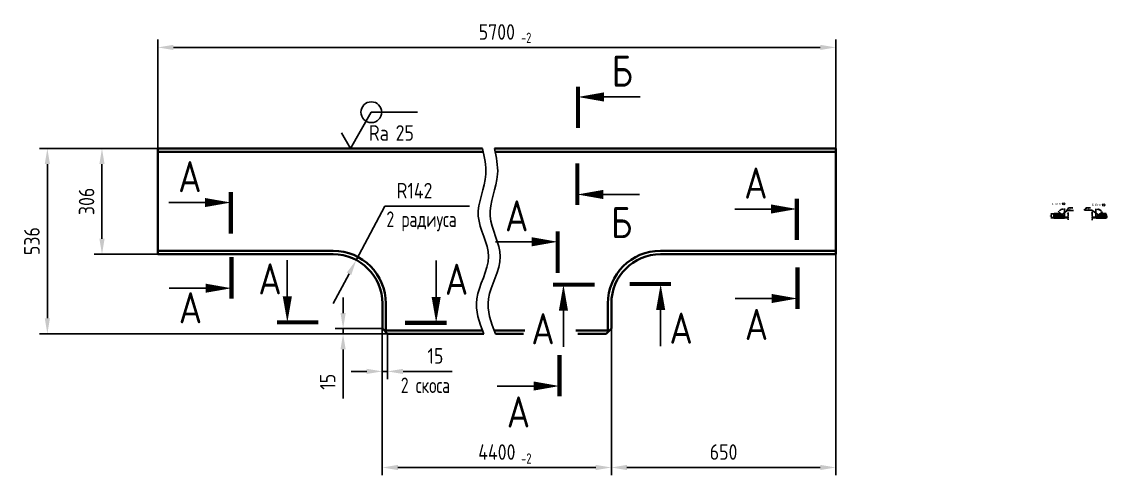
# Model space of a CAD drawing. Header units: millimetres. Extents: x -9716 to 10289, y -1120 to 3206.
# Drawn here: x -9716 to -6573, y -1120 to 192 of the extents above; entities that cross this region are included whole.
import ezdxf
from ezdxf.enums import TextEntityAlignment as Align

# ---------------------------------------------------------------- set-up
doc = ezdxf.new("R2010")
doc.units = ezdxf.units.MM
for name, color, linetype in [('Bord', 1, 'Continuous'), ('DIM', 7, 'Continuous'), ('HATCH', 2, 'Continuous'), ('Text', 3, 'Continuous'), ('Textb', 6, 'Continuous')]:
    doc.layers.add(name, color=color, linetype=linetype)
doc.layers.add('Cont', color=6, linetype='Continuous', lineweight=40)
doc.styles.add('Style1', font='romans.shx', dxfattribs={"width": 0.8})
doc.dimstyles.new('Copy of LIN_10', dxfattribs={"dimscale": 10, "dimtxt": 3, "dimasz": 3, "dimexe": 1.5, "dimexo": 0, "dimgap": 1.48, "dimtad": 1, "dimtoh": 1, "dimdec": 0, "dimzin": 13, "dimdsep": 46, "dimtxsty": 'Style1', "dimcen": 0, "dimse1": 1, "dimclrt": 3, "dimadec": 0, "dimazin": 0, "dimtfac": 1, "dimtdec": 0, "dimtmove": 0, "dimatfit": 2, "dimfxl": 1, "dimtolj": 1, "dimtzin": 13, "dimarcsym": 0})
doc.dimstyles.new('Lin', dxfattribs={"dimtxt": 3, "dimasz": 3, "dimexe": 1.25, "dimexo": 0, "dimgap": 1, "dimtad": 1, "dimdec": 3, "dimtxsty": 'Style1', "dimcen": 2.5, "dimclrt": 3, "dimadec": 0, "dimazin": 0, "dimtfac": 1, "dimtdec": 3, "dimtmove": 0, "dimatfit": 3, "dimldrblk": 'DOT', "dimfxl": 1, "dimarcsym": 0})
doc.dimstyles.new('LIN_10', dxfattribs={"dimscale": 10, "dimtxt": 3, "dimasz": 3, "dimexe": 1.5, "dimexo": 0, "dimgap": 1.48, "dimtad": 1, "dimdec": 0, "dimzin": 13, "dimdsep": 46, "dimtxsty": 'Style1', "dimcen": 0, "dimclrt": 3, "dimadec": 0, "dimazin": 0, "dimtfac": 1, "dimtdec": 0, "dimtmove": 0, "dimatfit": 2, "dimfxl": 1, "dimtolj": 1, "dimtzin": 13, "dimarcsym": 0})

# ---------------------------------------------------------------- blocks, each defined once
blk = doc.blocks.new('*D35')
at = {"layer": 'DIM', "color": 0, "lineweight": -2, "transparency": 16777216}
for p, q in [((-6697.3, -373.4), (-6685.2, -373.4)), ((-6697.3, -375.4), (-6685.2, -375.4)), ((-6686.5, -370.4), (-6686.5, -359.5)), ((-6686.5, -375.4), (-6686.5, -373.4)), ((-6686.5, -378.4), (-6686.5, -381.4))]:
    blk.add_line(p, q, dxfattribs=at)
at = {"layer": 'DIM', "color": 0, "transparency": 16777216}
for points in [[(-6687, -370.4), (-6686, -370.4), (-6686.5, -373.4)], [(-6687, -378.4), (-6686, -378.4), (-6686.5, -375.4)]]:
    blk.add_solid(points, dxfattribs=at)
at = {"layer": 'DIM', "color": 3, "transparency": 16777216, "insert": (-6689, -363.4), "char_height": 3, "attachment_point": 5, "rotation": 90, "style": 'Style1'}
blk.add_mtext('1%%p1', dxfattribs=at)
blk = doc.blocks.new('_Dot')
at = {"color": 0, "linetype": 'ByBlock', "lineweight": -2}
blk.add_line((-0.5, 0), (-1, 0), dxfattribs=at)
at = {"color": 0, "linetype": 'ByBlock', "const_width": 0.5}
blk.add_lwpolyline([(-0.25, 0, 1), (0.25, 0, 1)], format="xyb", close=True, dxfattribs=at)
blk = doc.blocks.new('*D36')
at = {"layer": 'DIM', "color": 0, "lineweight": -2, "transparency": 16777216}
for p, q in [((-6707.3, -363.4), (-6714.9, -355.8)), ((-6697.3, -373.4), (-6697.3, -348.5))]:
    blk.add_line(p, q, dxfattribs=at)
blk.add_arc((-6697.3, -373.4), 23.6, 97.298, 127.702, dxfattribs=at)
at = {"layer": 'DIM', "color": 0, "transparency": 16777216}
for points in [[(-6711.4, -355.1), (-6712.1, -354.3), (-6714, -356.7)], [(-6700.4, -349.5), (-6700.3, -350.5), (-6697.3, -349.8)]]:
    blk.add_solid(points, dxfattribs=at)
at = {"layer": 'DIM', "color": 3, "transparency": 16777216, "insert": (-6707.3, -349.3), "char_height": 3, "attachment_point": 5, "rotation": 22.5, "style": 'Style1'}
blk.add_mtext('\\A1;45°', dxfattribs=at)
blk = doc.blocks.new('*D37')
at = {"layer": 'DIM', "color": 0, "lineweight": -2, "transparency": 16777216}
for p, q in [((-6726.6, -363.4), (-6736.8, -363.4)), ((-6727.7, -375.4), (-6736.8, -375.4)), ((-6735.5, -372.4), (-6735.5, -366.4))]:
    blk.add_line(p, q, dxfattribs=at)
at = {"layer": 'DIM', "color": 0, "transparency": 16777216}
for points in [[(-6736, -366.4), (-6735, -366.4), (-6735.5, -363.4)], [(-6736, -372.4), (-6735, -372.4), (-6735.5, -375.4)]]:
    blk.add_solid(points, dxfattribs=at)
at = {"layer": 'DIM', "color": 3, "transparency": 16777216, "insert": (-6738, -369.4), "char_height": 3, "attachment_point": 5, "rotation": 90, "style": 'Style1'}
blk.add_mtext('10*', dxfattribs=at)
blk = doc.blocks.new('ZNAK06')
at = {"layer": 'Cont', "lineweight": 18}
for q in [(14.7, 3.7), (17, 3.7)]:
    blk.add_line((15.9, 2.6), q, dxfattribs=at)
blk.add_circle((18.9, 2.6), 3, dxfattribs=at)
at = {"layer": 'Textb', "style": 'Style1', "width": 0.8}
blk.add_attdef('А-А', text='', height=6, dxfattribs=at).set_placement((14.2, 0.1), align=Align.RIGHT)
blk.add_attdef('45%%D(1)', (23.2, 0.1), '', height=5, dxfattribs=at)
blk = doc.blocks.new('*D38')
at = {"layer": 'DIM', "color": 0, "lineweight": -2, "transparency": 16777216}
for p, q in [((-6605.7, -373.6), (-6617.8, -373.6)), ((-6605.7, -375.6), (-6617.8, -375.6)), ((-6616.5, -370.6), (-6616.5, -358.4)), ((-6616.5, -375.6), (-6616.5, -373.6)), ((-6616.5, -378.6), (-6616.5, -381.6))]:
    blk.add_line(p, q, dxfattribs=at)
at = {"layer": 'DIM', "color": 0, "transparency": 16777216}
for points in [[(-6617, -370.6), (-6616, -370.6), (-6616.5, -373.6)], [(-6617, -378.6), (-6616, -378.6), (-6616.5, -375.6)]]:
    blk.add_solid(points, dxfattribs=at)
at = {"layer": 'DIM', "color": 3, "transparency": 16777216, "insert": (-6619, -363), "char_height": 3, "attachment_point": 5, "rotation": 90, "style": 'Style1'}
blk.add_mtext('\\A1;2%%p1{\\H0.7x;\\S^ ;}', dxfattribs=at)
blk = doc.blocks.new('*D39')
at = {"layer": 'DIM', "color": 0, "lineweight": -2, "transparency": 16777216}
for p, q in [((-6605.7, -373.6), (-6605.7, -348.8)), ((-6593.7, -363.6), (-6586.6, -357.7))]:
    blk.add_line(p, q, dxfattribs=at)
blk.add_arc((-6605.7, -373.6), 23.6, 47.298, 82.702, dxfattribs=at)
at = {"layer": 'DIM', "color": 0, "transparency": 16777216}
for points in [[(-6602.7, -350.7), (-6602.6, -349.7), (-6605.7, -350)], [(-6589.3, -355.9), (-6590, -356.6), (-6587.6, -358.5)]]:
    blk.add_solid(points, dxfattribs=at)
at = {"layer": 'DIM', "color": 3, "transparency": 16777216, "insert": (-6594.6, -350), "char_height": 3, "attachment_point": 5, "rotation": 335, "style": 'Style1'}
blk.add_mtext('50%%d%%P5%%d', dxfattribs=at)
blk = doc.blocks.new('sherISO_01')
at = {"layer": 'Text'}
blk.add_line((4, 7), (16.4, 7), dxfattribs=at)
blk.add_lwpolyline([(-1.7, 3), (0, 0), (4, 7)], dxfattribs=at)
at = {"layer": 'Text', "style": 'Style1', "width": 0.8}
blk.add_text('Ra', height=3, dxfattribs=at).set_placement((3.6, 1.5))
blk.add_attdef('12,5', (8.7, 1.5), '', height=3, dxfattribs=at)
blk = doc.blocks.new('razrez01')
at = {"layer": 'Text', "const_width": 0.8}
blk.add_lwpolyline([(0, 2), (0, -6)], dxfattribs=at)
at = {"layer": 'Text'}
blk.add_lwpolyline([(-12, 0), (-5, 0)], dxfattribs=at)
blk.add_lwpolyline([(0, 0, 0, 1.76, 0), (-5, 0, 1.76, 1.76, 0)], format="xyseb", dxfattribs=at)
at = {"layer": 'Textb', "style": 'Style1', "width": 0.8}
blk.add_attdef('A', (-10.16, 2), '', height=6, dxfattribs=at)
blk = doc.blocks.new('razrez02')
at = {"layer": 'Text', "const_width": 0.8}
blk.add_lwpolyline([(0, 6), (0, -2)], dxfattribs=at)
at = {"layer": 'Text'}
blk.add_lwpolyline([(-12, 0), (-5, 0)], dxfattribs=at)
blk.add_lwpolyline([(0, 0, 0, 1.76, 0), (-5, 0, 1.76, 1.76, 0)], format="xyseb", dxfattribs=at)
at = {"layer": 'Textb', "style": 'Style1', "width": 0.8}
blk.add_attdef('А', (-10.16, -8), '', height=6, dxfattribs=at)
blk = doc.blocks.new('razrez07')
at = {"layer": 'Text'}
blk.add_lwpolyline([(0, 12), (0, 5)], dxfattribs=at)
blk.add_lwpolyline([(0, 0, 0, 1.76, 0), (0, 5, 1.76, 1.76, 0)], format="xyseb", dxfattribs=at)
at = {"layer": 'Text', "const_width": 0.8}
blk.add_lwpolyline([(-2, 0), (6, 0)], dxfattribs=at)
at = {"layer": 'Textb', "style": 'Style1', "width": 0.8}
blk.add_attdef('А', (-5.59, 5.4), '', height=6, dxfattribs=at)
blk = doc.blocks.new('razrez08')
at = {"layer": 'Text'}
blk.add_lwpolyline([(0, 12), (0, 5)], dxfattribs=at)
blk.add_lwpolyline([(0, 0, 0, 1.76, 0), (0, 5, 1.76, 1.76, 0)], format="xyseb", dxfattribs=at)
at = {"layer": 'Text', "const_width": 0.8}
blk.add_lwpolyline([(2, 0), (-6, 0)], dxfattribs=at)
at = {"layer": 'Textb', "style": 'Style1', "width": 0.8}
blk.add_attdef('А', (1.7, 5.4), '', height=6, dxfattribs=at)
blk = doc.blocks.new('razrez05')
at = {"layer": 'Text', "const_width": 0.8}
blk.add_lwpolyline([(-2, 0), (6, 0)], dxfattribs=at)
at = {"layer": 'Text'}
blk.add_lwpolyline([(0, 0, 0, 1.76, 0), (0, -5, 1.76, 1.76, 0)], format="xyseb", dxfattribs=at)
blk.add_lwpolyline([(0, -12), (0, -5)], dxfattribs=at)
at = {"layer": 'Textb', "style": 'Style1', "width": 0.8}
blk.add_attdef('А', text='', height=6, dxfattribs=at).set_placement((-1.7, -11.5, 39), align=Align.RIGHT)
blk = doc.blocks.new('razrez06')
at = {"layer": 'Text', "const_width": 0.8}
blk.add_lwpolyline([(2, 0), (-6, 0)], dxfattribs=at)
at = {"layer": 'Text'}
blk.add_lwpolyline([(0, 0, 0, 1.76, 0), (0, -5, 1.76, 1.76, 0)], format="xyseb", dxfattribs=at)
blk.add_lwpolyline([(0, -12), (0, -5)], dxfattribs=at)
at = {"layer": 'Textb', "style": 'Style1', "width": 0.8}
blk.add_attdef('А', (1.7, -11.5), '', height=6, dxfattribs=at)
blk = doc.blocks.new('razrez03')
at = {"layer": 'Text', "const_width": 0.8}
blk.add_lwpolyline([(0, 2), (0, -6)], dxfattribs=at)
at = {"layer": 'Text'}
blk.add_lwpolyline([(0, 0, 0, 1.76, 0), (5, 0, 1.76, 1.76, 0)], format="xyseb", dxfattribs=at)
blk.add_lwpolyline([(12, 0), (5, 0)], dxfattribs=at)
at = {"layer": 'Textb', "style": 'Style1', "width": 0.8}
blk.add_attdef('A', (6.5, 2), '', height=6, dxfattribs=at)
blk = doc.blocks.new('razrez04')
at = {"layer": 'Text', "const_width": 0.8}
blk.add_lwpolyline([(0, 6), (0, -2)], dxfattribs=at)
at = {"layer": 'Text'}
blk.add_lwpolyline([(0, 0, 0, 1.76, 0), (5, 0, 1.76, 1.76, 0)], format="xyseb", dxfattribs=at)
blk.add_lwpolyline([(12, 0), (5, 0)], dxfattribs=at)
at = {"layer": 'Textb', "style": 'Style1', "width": 0.8}
blk.add_attdef('A', (6.5, -8.4), '', height=6, dxfattribs=at)
blk = doc.blocks.new('*D44')
at = {"layer": 'DIM', "color": 0, "lineweight": -2, "transparency": 16777216}
for p, q in [((-8672.1, -695.8), (-8672.1, -1120)), ((-8009, -711.7), (-8009, -1120)), ((-8627.1, -1097.5), (-8054, -1097.5))]:
    blk.add_line(p, q, dxfattribs=at)
at = {"layer": 'DIM', "color": 0, "transparency": 16777216}
for points in [[(-8627.1, -1090), (-8627.1, -1105), (-8672.1, -1097.5)], [(-8054, -1090), (-8054, -1105), (-8009, -1097.5)]]:
    blk.add_solid(points, dxfattribs=at)
at = {"layer": 'DIM', "color": 3, "transparency": 16777216, "insert": (-8340.5, -1052.8), "char_height": 45, "attachment_point": 5, "style": 'Style1'}
blk.add_mtext('\\A1;4400', dxfattribs=at)
blk = doc.blocks.new('*D45')
at = {"layer": 'DIM', "color": 0, "lineweight": -2, "transparency": 16777216}
for p, q in [((-9322.1, -174.8), (-9506.3, -174.8)), ((-9483.8, -435.8), (-9483.8, -219.8)), ((-9322.1, -480.8), (-9506.3, -480.8))]:
    blk.add_line(p, q, dxfattribs=at)
at = {"layer": 'DIM', "color": 0, "transparency": 16777216}
for points in [[(-9491.3, -219.8), (-9476.3, -219.8), (-9483.8, -174.8)], [(-9491.3, -435.8), (-9476.3, -435.8), (-9483.8, -480.8)]]:
    blk.add_solid(points, dxfattribs=at)
at = {"layer": 'DIM', "color": 3, "transparency": 16777216, "insert": (-9528.5, -327.8), "char_height": 45, "attachment_point": 5, "rotation": 90, "style": 'Style1'}
blk.add_mtext('\\A1;306', dxfattribs=at)
blk = doc.blocks.new('*D46')
at = {"layer": 'DIM', "color": 0, "lineweight": -2, "transparency": 16777216}
for p, q in [((-9322.1, -174.8), (-9322.1, 140.2)), ((-7359, -174.8), (-7359, 140.2)), ((-9277.1, 117.7), (-7404, 117.7))]:
    blk.add_line(p, q, dxfattribs=at)
at = {"layer": 'DIM', "color": 0, "transparency": 16777216}
for points in [[(-9277.1, 125.2), (-9277.1, 110.2), (-9322.1, 117.7)], [(-7404, 125.2), (-7404, 110.2), (-7359, 117.7)]]:
    blk.add_solid(points, dxfattribs=at)
at = {"layer": 'DIM', "color": 3, "transparency": 16777216, "insert": (-8340.5, 162.4), "char_height": 45, "attachment_point": 5, "style": 'Style1'}
blk.add_mtext('\\A1;5700', dxfattribs=at)
blk = doc.blocks.new('*D47')
at = {"layer": 'DIM', "color": 0, "lineweight": -2, "transparency": 16777216}
for p, q in [((-9395.7, -174.8), (-9664.5, -174.8)), ((-9642, -665.8), (-9642, -219.8)), ((-8657.1, -710.8), (-9664.5, -710.8))]:
    blk.add_line(p, q, dxfattribs=at)
at = {"layer": 'DIM', "color": 0, "transparency": 16777216}
for points in [[(-9649.5, -219.8), (-9634.5, -219.8), (-9642, -174.8)], [(-9649.5, -665.8), (-9634.5, -665.8), (-9642, -710.8)]]:
    blk.add_solid(points, dxfattribs=at)
at = {"layer": 'DIM', "color": 3, "transparency": 16777216, "insert": (-9686.7, -442.8), "char_height": 45, "attachment_point": 5, "rotation": 90, "style": 'Style1'}
blk.add_mtext('\\A1;536', dxfattribs=at)
blk = doc.blocks.new('*D48')
at = {"layer": 'DIM', "color": 0, "lineweight": -2, "transparency": 16777216}
for p, q in [((-8747.4, -497.4), (-8664.4, -341.5)), ((-8664.4, -341.5), (-8515.3, -341.5)), ((-8814.1, -622.8), (-8768.5, -537.2))]:
    blk.add_line(p, q, dxfattribs=at)
at = {"layer": 'DIM', "color": 0, "transparency": 16777216}
blk.add_solid([(-8775.1, -533.6), (-8761.9, -540.7), (-8747.4, -497.4)], dxfattribs=at)
at = {"layer": 'DIM', "color": 3, "transparency": 16777216, "insert": (-8578.8, -296.8), "char_height": 45, "attachment_point": 5, "style": 'Style1'}
blk.add_mtext('\\A1;R142', dxfattribs=at)
blk = doc.blocks.new('A$C6CF913E7')
at = {"layer": 'Text'}
blk.add_circle((0, 0), 2, dxfattribs=at)
blk = doc.blocks.new('sherISO_07')
at = {"layer": 'Text'}
blk.add_line((4.04, 7), (12.93, 7), dxfattribs=at)
blk.add_lwpolyline([(-1.73, 3), (0, 0), (4.04, 7)], dxfattribs=at)
blk.add_blockref('A$C6CF913E7', (4.04, 7))
at = {"layer": 'Text', "style": 'Style1', "width": 0.8}
blk.add_text('Ra', height=3, dxfattribs=at).set_placement((3.58, 1.5))
blk.add_attdef('25', (8.73, 1.5), '', height=3, dxfattribs=at)
blk = doc.blocks.new('*D51')
at = {"layer": 'DIM', "color": 0, "lineweight": -2, "transparency": 16777216}
for p, q in [((-7359, -480.8), (-7359, -1120)), ((-8009, -695.8), (-8009, -1120)), ((-7964, -1097.5), (-7404, -1097.5))]:
    blk.add_line(p, q, dxfattribs=at)
at = {"layer": 'DIM', "color": 0, "transparency": 16777216}
for points in [[(-7964, -1090), (-7964, -1105), (-8009, -1097.5)], [(-7404, -1090), (-7404, -1105), (-7359, -1097.5)]]:
    blk.add_solid(points, dxfattribs=at)
at = {"layer": 'DIM', "color": 3, "transparency": 16777216, "insert": (-7684, -1052.8), "char_height": 45, "attachment_point": 5, "style": 'Style1'}
blk.add_mtext('\\A1;650', dxfattribs=at)
blk = doc.blocks.new('*D52')
at = {"layer": 'DIM', "color": 0, "lineweight": -2, "transparency": 16777216}
for p, q in [((-8785.7, -650.8), (-8785.7, -605.8)), ((-8672.1, -695.8), (-8808.2, -695.8)), ((-8657.1, -710.8), (-8808.2, -710.8)), ((-8785.7, -695.8), (-8785.7, -710.8)), ((-8785.7, -755.8), (-8785.7, -898.3))]:
    blk.add_line(p, q, dxfattribs=at)
at = {"layer": 'DIM', "color": 0, "transparency": 16777216}
for points in [[(-8793.2, -650.8), (-8778.2, -650.8), (-8785.7, -695.8)], [(-8793.2, -755.8), (-8778.2, -755.8), (-8785.7, -710.8)]]:
    blk.add_solid(points, dxfattribs=at)
at = {"layer": 'DIM', "color": 3, "transparency": 16777216, "insert": (-8830.4, -849.6), "char_height": 45, "attachment_point": 5, "rotation": 90, "style": 'Style1'}
blk.add_mtext('\\A1;15', dxfattribs=at)
blk = doc.blocks.new('*D53')
at = {"layer": 'DIM', "color": 0, "lineweight": -2, "transparency": 16777216}
for p, q in [((-8672.1, -695.8), (-8672.1, -842)), ((-8657.1, -710.8), (-8657.1, -842)), ((-8717.1, -819.5), (-8762.1, -819.5)), ((-8672.1, -819.5), (-8657.1, -819.5)), ((-8612.1, -819.5), (-8469.5, -819.5))]:
    blk.add_line(p, q, dxfattribs=at)
at = {"layer": 'DIM', "color": 0, "transparency": 16777216}
for points in [[(-8717.1, -812), (-8717.1, -827), (-8672.1, -819.5)], [(-8612.1, -812), (-8612.1, -827), (-8657.1, -819.5)]]:
    blk.add_solid(points, dxfattribs=at)
at = {"layer": 'DIM', "color": 3, "transparency": 16777216, "insert": (-8518.3, -774.8), "char_height": 45, "attachment_point": 5, "style": 'Style1'}
blk.add_mtext('\\A1;15', dxfattribs=at)

msp = doc.modelspace()

# ---------------------------------------------------------------- hatches: boundary and pattern name
at = {"layer": 'HATCH'}
h = msp.add_hatch(dxfattribs=at)
h.set_pattern_fill('ANSI31', color=256)
h.set_pattern_definition([(45, (-4752.1686, 2025.9585), (-2.245064, 2.245064), [])])
edge = h.paths.add_edge_path()
edge.add_spline(control_points=[(-6726.64958, -363.35771), (-6726.64052, -363.55353), (-6726.65931, -366.16661), (-6729.99494, -370.11632), (-6728.2916, -373.94362), (-6727.66226, -375.35771)], knot_values=[4.117338014, 4.117338014, 4.117338014, 4.117338014, 4.7255502509, 12.2441188777, 16.6498852695, 16.6498852695, 16.6498852695, 16.6498852695], degree=3, periodic=0)
edge.add_line((-6727.66226, -375.35771), (-6697.33671, -375.35771))
edge.add_line((-6697.33671, -375.35771), (-6697.33671, -373.35771))
edge.add_line((-6697.33671, -373.35771), (-6707.33671, -363.35771))
edge.add_line((-6707.33671, -363.35771), (-6726.64958, -363.35771))
h = msp.add_hatch(dxfattribs=at)
h.set_pattern_fill('ANSI31', color=256)
h.set_pattern_definition([(45, (-4732.8727, 2025.9585), (-2.245064, 2.245064), [])])
edge = h.paths.add_edge_path()
edge.add_line((-6593.74249, -363.61536), (-6605.66003, -373.61536))
edge.add_line((-6605.66003, -373.61536), (-6605.66003, -375.61536))
edge.add_line((-6605.66003, -375.61536), (-6575.33448, -375.61536))
edge.add_spline(control_points=[(-6575.33448, -375.61536), (-6574.70514, -374.20127), (-6573.00181, -370.37397), (-6576.33744, -366.42426), (-6576.35623, -363.81118), (-6576.34717, -363.61536)], knot_values=[4.117338014, 4.117338014, 4.117338014, 4.117338014, 8.5231044058, 16.0416730327, 16.6498852695, 16.6498852695, 16.6498852695, 16.6498852695], degree=3, periodic=0)
edge.add_line((-6576.34717, -363.61536), (-6593.74249, -363.61536))

# ---------------------------------------------------------------- linework, layer by layer
at = {"layer": 'Bord'}
for points, knots in [([(-8381.7683, -174.79614), (-8376.28802, -199.52747), (-8361.75858, -265.09561), (-8418.58475, -369.76313), (-8336.82065, -489.5896), (-8417.1739, -602.10874), (-8392.03525, -677.13233), (-8378.10118, -710.79614)], [0, 0, 0, 0, 74.712703653, 198.0796101952, 318.5264044408, 446.1927094475, 549.9076753738, 549.9076753738, 549.9076753738, 549.9076753738]), ([(-8347.71618, -174.79614), (-8342.23589, -199.52747), (-8327.70646, -265.09561), (-8384.53262, -369.76313), (-8302.76853, -489.5896), (-8383.12177, -602.10874), (-8357.98313, -677.13233), (-8344.04906, -710.79614)], [0, 0, 0, 0, 74.712703653, 198.0796101952, 318.5264044408, 446.1927094475, 549.9076753738, 549.9076753738, 549.9076753738, 549.9076753738]), ([(-6726.64958, -363.35771), (-6726.64052, -363.55353), (-6726.65931, -366.16661), (-6729.99494, -370.11632), (-6728.2916, -373.94362), (-6727.66226, -375.35771)], [4.117338014, 4.117338014, 4.117338014, 4.117338014, 4.7255502509, 12.2441188777, 16.6498852695, 16.6498852695, 16.6498852695, 16.6498852695]), ([(-6576.34717, -363.61536), (-6576.35623, -363.81118), (-6576.33744, -366.42426), (-6573.00181, -370.37397), (-6574.70514, -374.20127), (-6575.33448, -375.61536)], [4.117338014, 4.117338014, 4.117338014, 4.117338014, 4.7255502509, 12.2441188777, 16.6498852695, 16.6498852695, 16.6498852695, 16.6498852695])]:
    msp.add_open_spline(points, degree=3, knots=knots, dxfattribs=at)
at = {"layer": 'Cont'}
for p, q in [((-9322.07827, -174.79614), (-8381.7683, -174.79614)), ((-9322.07827, -174.79614), (-9322.07827, -480.79614)), ((-9322.07827, -184.79614), (-8379.56971, -184.79614)), ((-8347.71618, -174.79614), (-7359.00047, -174.79614)), ((-8345.51759, -184.79614), (-7359.00047, -184.79614)), ((-7359.00047, -174.79614), (-7359.00047, -480.79614)), ((-6697.33671, -375.35771), (-6727.66226, -375.35771)), ((-6707.33671, -363.35771), (-6726.64958, -363.35771)), ((-6697.33671, -373.35771), (-6707.33671, -363.35771)), ((-6697.33671, -375.35771), (-6697.33671, -373.35771)), ((-6605.66003, -373.61536), (-6593.74249, -363.61536)), ((-6605.66003, -375.61536), (-6605.66003, -373.61536)), ((-6605.66003, -375.61536), (-6575.33448, -375.61536)), ((-6593.74249, -363.61536), (-6576.34717, -363.61536)), ((-9322.07827, -470.79614), (-8814.08251, -470.79614)), ((-7359.00047, -470.79614), (-7866.99623, -470.79614)), ((-9322.07827, -480.79614), (-8814.08251, -480.79614)), ((-7359.00047, -480.79614), (-7866.99623, -480.79614)), ((-8672.08253, -695.79614), (-8672.08253, -622.71385)), ((-8662.08253, -700.79614), (-8662.08253, -622.71385)), ((-8018.99621, -700.79614), (-8018.99621, -622.71385)), ((-8008.99621, -695.79614), (-8008.99621, -622.71385)), ((-8657.08253, -710.79614), (-8672.08253, -695.79614)), ((-8664.58253, -703.29614), (-8662.08253, -700.79614)), ((-8662.08253, -700.79614), (-8382.1498, -700.79614)), ((-8657.08253, -710.79614), (-8378.10118, -710.79614)), ((-8348.09768, -700.79614), (-8259.49341, -700.79614)), ((-8344.04906, -710.79614), (-8263.49689, -710.79614)), ((-8112.16602, -700.79614), (-8018.99621, -700.79614)), ((-8105.76049, -710.79614), (-8023.99621, -710.79614)), ((-8023.99621, -710.79614), (-8008.99621, -695.79614)), ((-8018.99621, -700.79614), (-8016.49621, -703.29614))]:
    msp.add_line(p, q, dxfattribs=at)
for centre, radius, start, end in [((-8814.08251, -622.79614), 152, 0, 90), ((-7866.99623, -622.79614), 152, 90, 180), ((-8814.08251, -622.79614), 142, 0, 90), ((-7866.99623, -622.79614), 142, 90, 180)]:
    msp.add_arc(centre, radius, start, end, dxfattribs=at)
at = {"layer": 'DIM'}
for p, q in [((-8515.32938, -341.46747), (-8420.14933, -341.46747)), ((-6689.14928, -353.72759), (-6671.21595, -353.72759)), ((-6617.80317, -353.25829), (-6637.87156, -353.25829)), ((-6605.66003, -373.61536), (-6593.74249, -363.61536))]:
    msp.add_line(p, q, dxfattribs=at)

# ---------------------------------------------------------------- block references
at = {"layer": 'Bord', "xscale": 15, "yscale": 15, "zscale": 15}
for name, p, values in [('razrez01', (-9110.74468, -331.0602), {'A': 'А'}), ('razrez01', (-7471.85735, -349.7604), {'A': 'А'}), ('razrez01', (-8164.29119, -444.57252), {'A': 'А'}), ('razrez07', (-8947.16459, -677.84777), {'А': 'А'}), ('razrez08', (-8516.2234, -678.98514), {'А': 'А'}), ('razrez02', (-7470.09848, -608.64342), {'А': 'А'}), ('razrez05', (-8147.69194, -568.68801), {'А': 'А'}), ('razrez06', (-7866.2433, -566.93025), {'А': 'А'}), ('razrez02', (-8159.18376, -861.84153), {'А': 'А'})]:
    msp.add_blockref(name, p, dxfattribs=at).add_auto_attribs(values)
at = {"layer": 'Bord'}
ref = msp.add_blockref('razrez02', (-9108.98581, -578.9174), dxfattribs=dict(at, xscale=15, yscale=15, zscale=15))
ref.add_attrib('А', 'А', (-9261.38581, -680.36099), dxfattribs={"layer": 'Textb', "height": 90, "style": 'Style1', "width": 0.8})
at = {"layer": 'DIM', "xscale": 15, "yscale": 15, "zscale": 15}
for name, p, values in [('razrez03', (-8105.65534, -25.71893), {'A': 'Б'}), ('sherISO_07', (-8764.57892, -174.79614), {'25': '25'}), ('razrez04', (-8107.46366, -307.75984), {'A': 'Б'})]:
    msp.add_blockref(name, p, dxfattribs=at).add_auto_attribs(values)
at = {"layer": 'DIM'}
ref = msp.add_blockref('ZNAK06', (-6718.07074, -337.63828), dxfattribs=at)
ref.add_attrib('А-А', 'А-А', dxfattribs={"layer": 'Textb', "height": 6, "style": 'Style1', "width": 0.8}).set_placement((-6718.95374, -337.58731), align=Align.RIGHT)
ref.add_attrib('45%%D(1)', '(1:1)', (-6718.07074, -337.58731), dxfattribs={"layer": 'Textb', "height": 5, "style": 'Style1', "width": 0.8})
ref = msp.add_blockref('ZNAK06', (-6602.24181, -340.78248), dxfattribs=at)
ref.add_attrib('А-А', 'Б-Б', dxfattribs={"layer": 'Textb', "height": 6, "style": 'Style1', "width": 0.8}).set_placement((-6603.12481, -340.73151), align=Align.RIGHT)
ref.add_attrib('45%%D(1)', '(1:1)', (-6602.24181, -340.73151), dxfattribs={"layer": 'Textb', "height": 5, "style": 'Style1', "width": 0.8})
for p in [(-6689.14928, -353.72759), (-6637.87156, -353.25829)]:
    msp.add_blockref('sherISO_01', p, dxfattribs=at).add_auto_attribs({'12,5': '12,5'})

# ---------------------------------------------------------------- texts
at = {"layer": 'Text', "style": 'Style1', "width": 0.7}
for s, height, p in [('-2', 30, (-8270.37098, 130.3181)), ('2 радиуса', 45, (-8660.07507, -401.81286)), ('2 скоса', 45, (-8618.54962, -882.16989)), ('-2', 30, (-8270.10977, -1086.78355))]:
    msp.add_text(s, height=height, dxfattribs=at).set_placement(p)
at = {"layer": 'Text', "style": 'Style1', "width": 0.8}
msp.add_text('+2%%D', height=2.2, rotation=26.64027214, dxfattribs=at).set_placement((-6705.06647, -347.82406))

# ---------------------------------------------------------------- dimensions: what is measured, and where the dimension line sits
at = {"layer": 'DIM'}
for base, p1, p2, text, picture, middle in [((-7359.00047, 117.71323), (-9322.07827, -174.79614), (-7359.00047, -174.79614), '5700', '*D46', (-8340.53937, 162.41323)), ((-8008.99621, -1097.48086), (-8672.08253, -695.79614), (-8008.99621, -711.72313), '4400', '*D44', (-8340.53937, -1052.78086))]:
    dim = msp.add_linear_dim(base=base, p1=p1, p2=p2, text=text, dimstyle='LIN_10', override={"dimscale": 15}, dxfattribs=at)
    dim.commit()
    dim.dimension.update_dxf_attribs({"geometry": picture, "text_midpoint": middle})
for base, p1, p2, picture, middle in [((-9642.0233, -174.79614), (-8657.08253, -710.79614), (-9395.74979, -174.79614), '*D47', (-9686.7233, -442.79614)), ((-9483.77335, -174.79614), (-9322.07827, -480.79614), (-9322.07827, -174.79614), '*D45', (-9528.47335, -327.79614))]:
    dim = msp.add_linear_dim(base=base, p1=p1, p2=p2, angle=90, dimstyle='LIN_10', override={"dimscale": 15}, dxfattribs=at)
    dim.commit()
    dim.dimension.update_dxf_attribs({"geometry": picture, "text_midpoint": middle})
dim = msp.add_radius_dim(center=(-8814.08251, -622.79614), mpoint=(-8747.37903, -497.43807), dimstyle='Copy of LIN_10', override={"dimscale": 15}, dxfattribs=at)
dim.commit()
dim.dimension.update_dxf_attribs({"geometry": '*D48', "text_midpoint": (-8578.75795, -341.46747), "dimtype": 164})
for base, line1, line2, text, picture, middle in [((-6592.70883, -353.92402), ((-6605.66003, -375.61536), (-6605.66003, -373.61536)), ((-6605.66003, -373.61536), (-6593.74249, -363.61536)), '50%%d%%P5%%d', '*D39', (-6594.64293, -349.98912)), ((-6703.43674, -350.59212), ((-6697.33671, -375.35771), (-6697.33671, -373.35771)), ((-6697.33671, -373.35771), (-6707.33671, -363.35771)), '\\A1;<>', '*D36', (-6707.31277, -349.27339))]:
    dim = msp.add_angular_dim_2l(base=base, line1=line1, line2=line2, text=text, dimstyle='Lin', dxfattribs=at)
    dim.commit()
    dim.dimension.update_dxf_attribs({"geometry": picture, "text_midpoint": middle})
for base, p1, p2, text, picture, middle in [((-6735.50281, -363.35771), (-6727.66226, -375.35771), (-6726.64958, -363.35771), '10*', '*D37', (-6738.00281, -369.35771)), ((-6686.4815, -373.35771), (-6697.33671, -375.35771), (-6697.33671, -373.35771), '1%%p1', '*D35', (-6688.9815, -363.44343)), ((-6616.51525, -373.61536), (-6605.66003, -375.61536), (-6605.66003, -373.61536), '\\A1;<>%%p1{\\H0.7x;\\S^ ;}', '*D38', (-6619.01525, -363.01536))]:
    dim = msp.add_linear_dim(base=base, p1=p1, p2=p2, angle=90, text=text, dimstyle='Lin', dxfattribs=at)
    dim.commit()
    dim.dimension.update_dxf_attribs({"geometry": picture, "text_midpoint": middle})
for base, p1, p2, picture, middle in [((-7359.00047, -1097.48086), (-8008.99621, -695.79614), (-7359.00047, -480.79614), '*D51', (-7683.99834, -1052.78086)), ((-8657.08253, -819.54417), (-8672.08253, -695.79614), (-8657.08253, -710.79614), '*D53', (-8518.3111, -774.84417))]:
    dim = msp.add_linear_dim(base=base, p1=p1, p2=p2, dimstyle='LIN_10', override={"dimscale": 15}, dxfattribs=at)
    dim.commit()
    dim.dimension.update_dxf_attribs({"geometry": picture, "text_midpoint": middle})
dim = msp.add_linear_dim(base=(-8785.68498, -695.79614), p1=(-8657.08253, -710.79614), p2=(-8672.08253, -695.79614), angle=90, dimstyle='LIN_10', override={"dimscale": 15}, dxfattribs=at)
dim.commit()
dim.dimension.update_dxf_attribs({"geometry": '*D52', "text_midpoint": (-8785.68498, -849.56757), "dimtype": 160})

# ---------------------------------------------------------------- leaders
for points in [[(-6704.37407, -366.32036), (-6689.14928, -353.72759)], [(-6597.94207, -367.13922), (-6617.80317, -353.25829)]]:
    msp.add_leader(points, dimstyle='Lin', dxfattribs=at)

doc.saveas('drawing.dxf')
